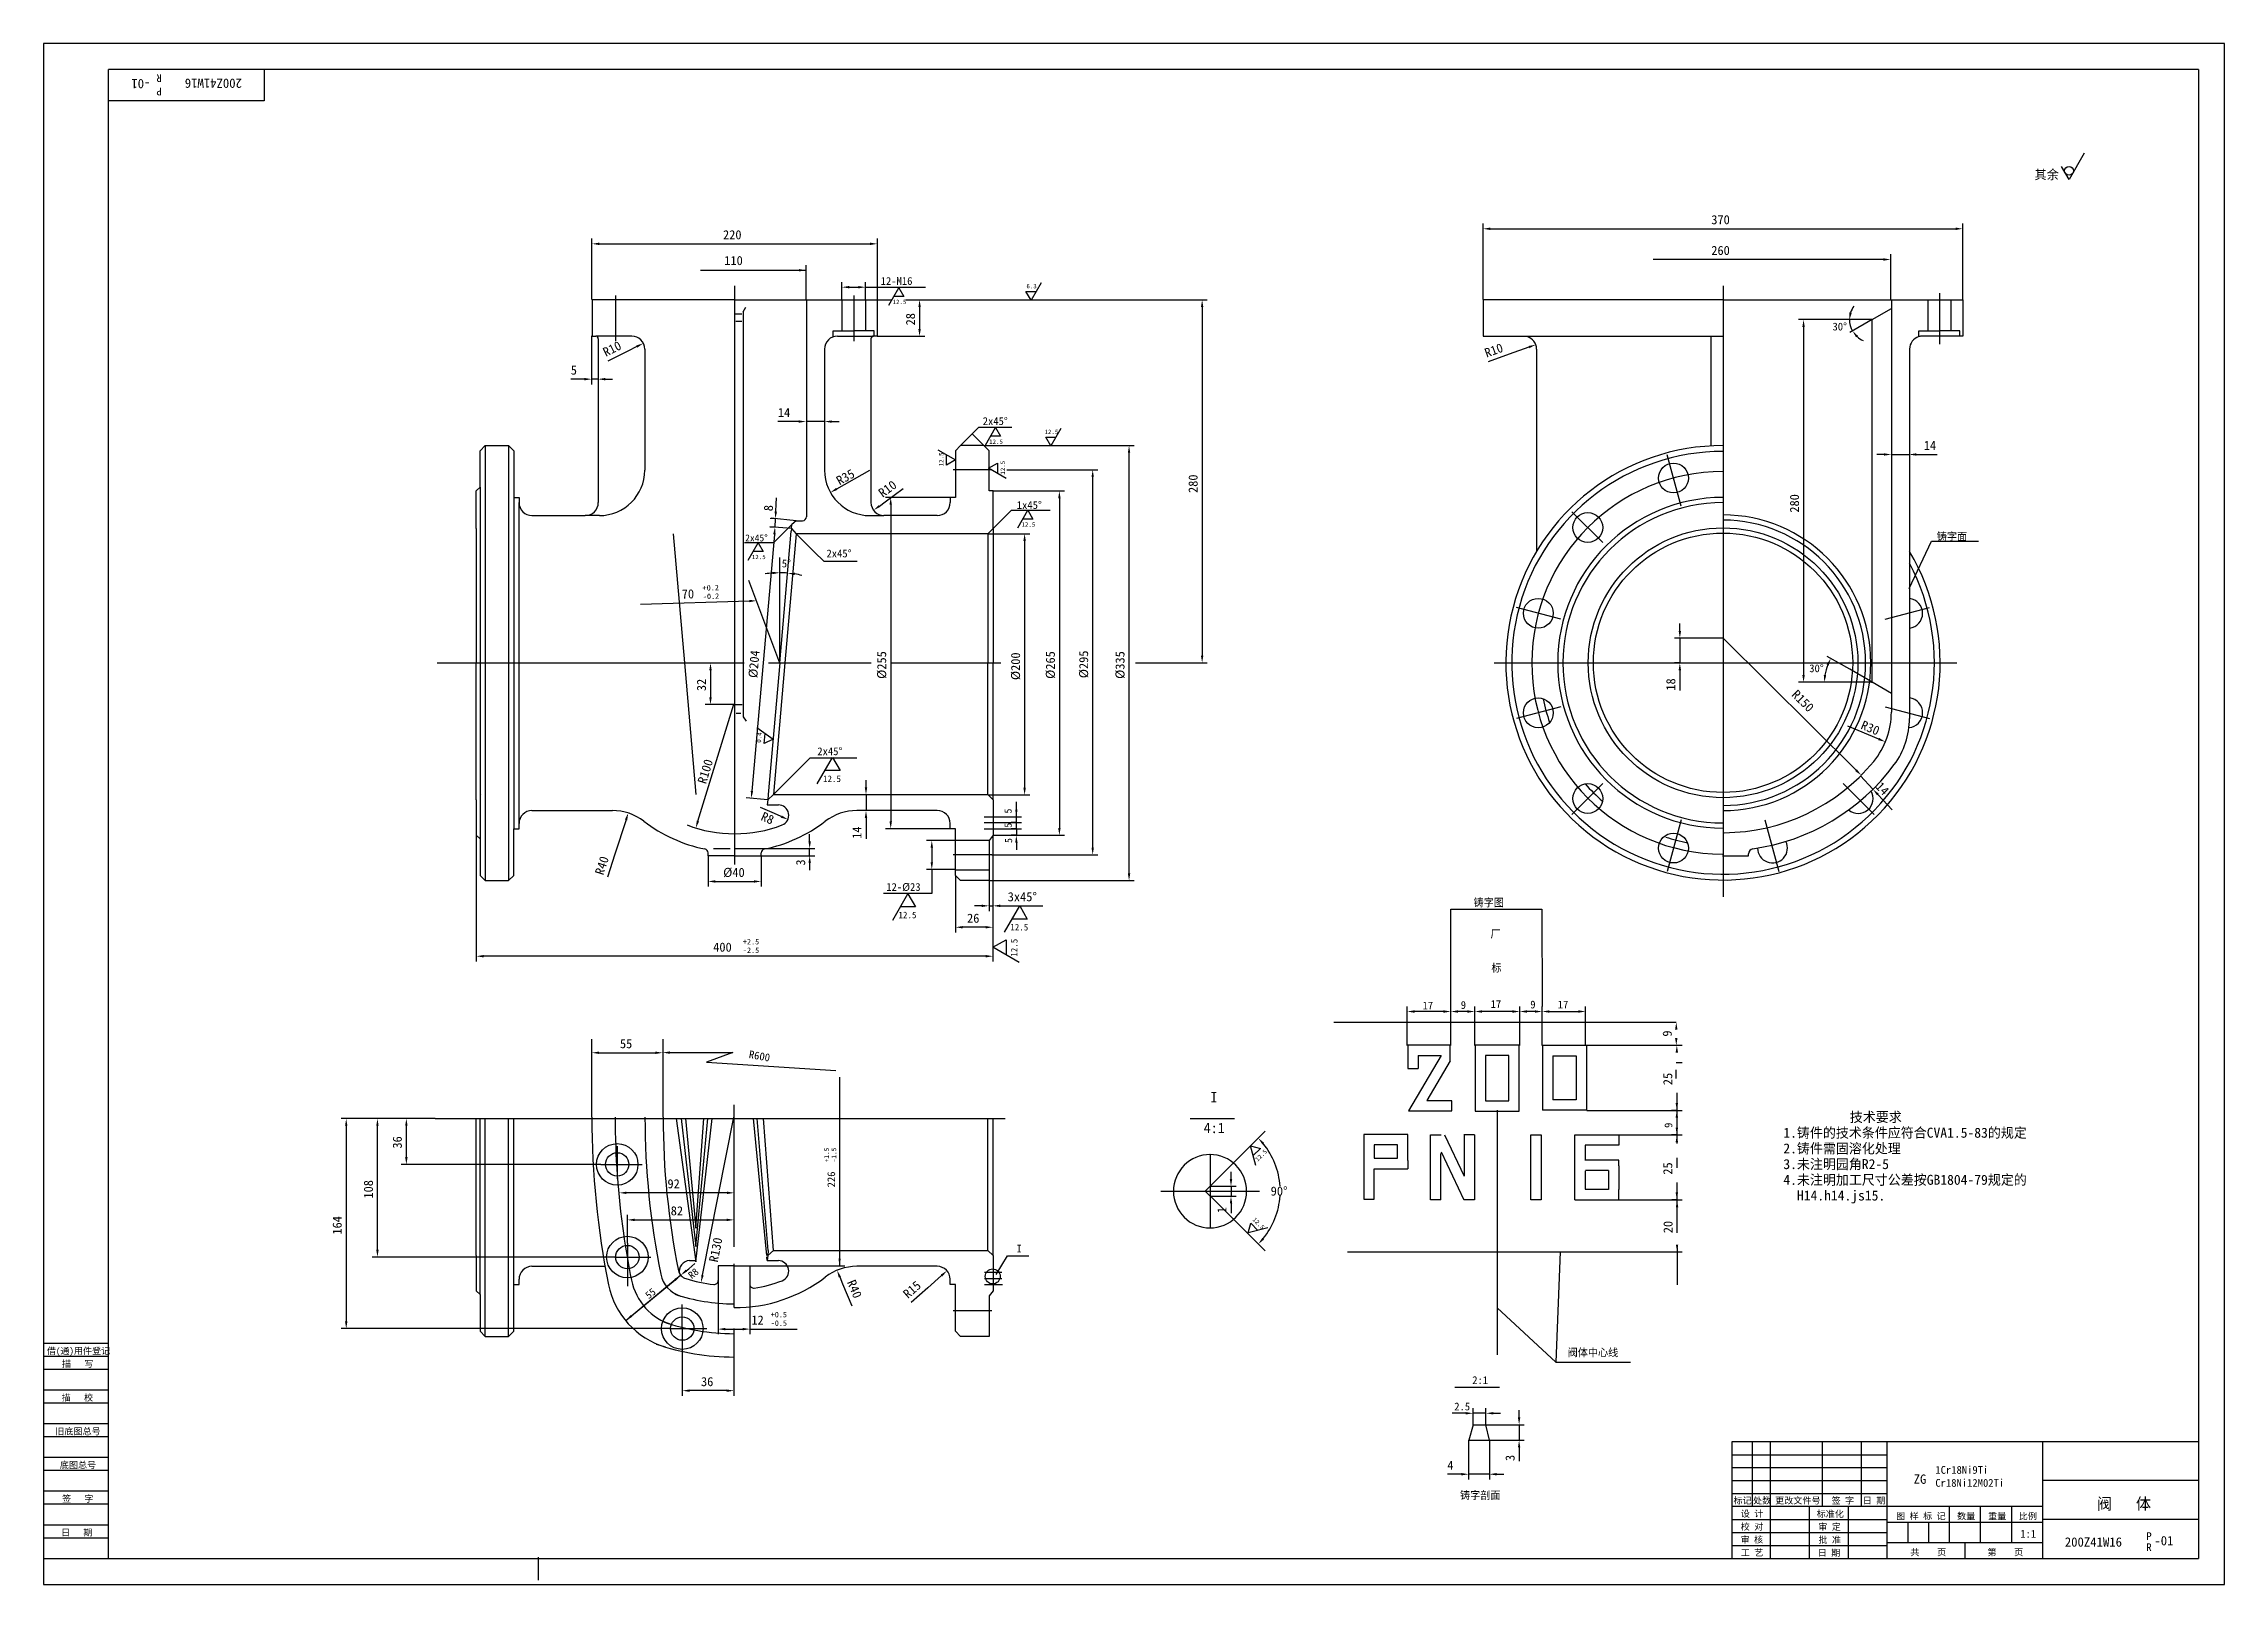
# Model space of a CAD drawing. Header units: metres. Extents: x 0 to 841, y 0 to 594.
import ezdxf

# ---------------------------------------------------------------- set-up
doc = ezdxf.new("R2010")
doc.units = ezdxf.units.M
for name, color, linetype in [('B', 3, 'Continuous'), ('C', 6, 'Continuous'), ('D', 1, 'Continuous'), ('FL', 5, 'Continuous'), ('HA', 5, 'Continuous'), ('T', 7, 'Continuous'), ('TL', 4, 'Continuous')]:
    doc.layers.add(name, color=color, linetype=linetype)

# ---------------------------------------------------------------- blocks, each defined once
blk = doc.blocks.new('TUKUN1')
at = {"layer": 'FL'}
for p, q in [((841, 594), (0, 594)), ((0, 594), (0, 0)), ((841, 0), (841, 594)), ((0, 83), (25, 83)), ((0, 75), (25, 75)), ((0, 70), (25, 70)), ((0, 62), (25, 62)), ((0, 57), (25, 57)), ((659, 30), (659, 55)), ((666, 10), (666, 55)), ((686, 30), (686, 55)), ((701, 30), (701, 55)), ((0, 49), (25, 49)), ((0, 44), (25, 44)), ((651, 50), (711, 50)), ((651, 45), (711, 45)), ((0, 36), (25, 36)), ((651, 40), (711, 40)), ((651, 35), (711, 35)), ((0, 31), (25, 31)), ((696, 10), (696, 30)), ((0, 23), (25, 23)), ((0, 18), (25, 18)), ((651, 25), (711, 25)), ((651, 20), (711, 20)), ((651, 15), (711, 15)), ((0, 0), (841, 0))]:
    blk.add_line(p, q, dxfattribs=at)
at = {"layer": 'TL'}
for p, q in [((831, 584), (25, 584)), ((25, 10), (25, 584)), ((85, 584), (85, 572)), ((831, 584), (831, 10)), ((85, 572), (25, 572)), ((0, 93), (25, 93)), ((0, 88), (25, 88)), ((831, 55), (651, 55)), ((651, 55), (651, 10)), ((711, 10), (711, 55)), ((771, 10), (771, 55)), ((831, 40), (771, 40)), ((771, 30), (651, 30)), ((681, 10), (681, 30)), ((735, 16), (735, 30)), ((747, 16), (747, 30)), ((759, 16), (759, 30)), ((711, 24), (771, 24)), ((719, 16), (719, 24)), ((727, 16), (727, 24)), ((831, 25), (771, 25)), ((0, 10), (831, 10)), ((771, 16), (711, 16)), ((741, 10), (741, 16))]:
    blk.add_line(p, q, dxfattribs=at)
at = {"layer": 'T'}
for s, p in [('借(通)用件登记', (1.26, 88.76)), ('描   写', (7.09, 83.76)), ('描   校', (6.98, 70.76)), ('旧底图总号', (4.52, 57.76)), ('底图总号', (6.25, 44.76)), ('签   字', (7.1, 31.76)), ('标记', (651.71, 31.07)), ('处数', (659.22, 31.07)), ('更改文件号', (667.75, 31.07)), ('签 字', (689.53, 31.07)), ('日 期', (701.57, 31.07)), ('设 计', (654.5, 25.99)), ('标准化', (683.77, 25.93)), ('图 样 标 记', (714.4, 25.04)), ('数量', (737.92, 25.04)), ('重量', (749.88, 25.04)), ('比例', (761.7, 25.04)), ('日   期', (6.72, 18.76)), ('校 对', (654.48, 20.99)), ('审 核', (654.41, 15.99)), ('批 准', (684.46, 15.93)), ('审 定', (684.39, 20.93)), ('工 艺', (654.52, 10.99)), ('日 期', (684.18, 10.93)), ('共    页', (719.91, 11.13)), ('第    页', (749.62, 11.13))]:
    blk.add_text(s, height=2.5, dxfattribs=at).set_placement(p)

msp = doc.modelspace()

# ---------------------------------------------------------------- linework, layer by layer
at = {"layer": 'B'}
for centre, radius, start, end in [((538.91, 180.23), 307, 180.02, 191.4), ((248.76, 121.71), 11, 191.4, 253.35), ((266.24, 180.15), 72, 251.56, 270)]:
    msp.add_arc(centre, radius, start, end, dxfattribs=at)
at = {"layer": 'C'}
for p, q in [((220.57, 496.89), (220.57, 479.26)), ((266.49, 500.68), (266.49, 289.27)), ((312.4, 496.89), (312.4, 479.26)), ((647.65, 500.59), (647.65, 289.67)), ((731.09, 497.82), (731.09, 478.17)), ((365.65, 429.66), (350.75, 429.66)), ((631.46, 415.71), (626.15, 435.53)), ((601.32, 401.63), (589.4, 413.55)), ((585.1, 372.05), (567.97, 376.64)), ((710.21, 372.05), (727.34, 376.64)), ((151.82, 355.29), (270.19, 355.29)), ((279.52, 355.29), (319.19, 355.29)), ((327.15, 355.29), (369.16, 355.29)), ((559.44, 355.29), (737.8, 355.29)), ((585.1, 338.35), (567.97, 333.76)), ((710.21, 338.35), (727.34, 333.76)), ((601.32, 308.78), (589.4, 296.86)), ((693.99, 308.78), (705.91, 296.86)), ((362.74, 295.9), (370, 295.9)), ((631.46, 294.69), (626.15, 274.87)), ((663.84, 294.69), (669.15, 274.87)), ((266.49, 289.27), (266.49, 280.84)), ((362.74, 293.66), (370, 293.66)), ((362.74, 291.23), (370, 291.23)), ((647.65, 289.67), (647.65, 280.84)), ((266.49, 280.84), (266.49, 277.54)), ((365.65, 281.22), (350.75, 281.22)), ((647.65, 280.84), (647.65, 265.1)), ((629.62, 216.68), (497.56, 216.68)), ((629.62, 216.68), (627.62, 216.68)), ((151.02, 179.59), (370.88, 179.59)), ((266.24, 184.89), (266.24, 130.12)), ((560.57, 182.82), (560.57, 115.81)), ((221.21, 169), (221.21, 156.31)), ((214.9, 161.92), (212.21, 161.92)), ((214.9, 161.92), (228.12, 161.92)), ((228.12, 161.92), (230.82, 161.92)), ((430.83, 151.56), (468.96, 151.56)), ((225.12, 131.52), (225.12, 137.71)), ((217.01, 126.2), (215.81, 126.2)), ((220.31, 126.2), (217.01, 126.2)), ((220.31, 126.2), (230.52, 126.2)), ((225.12, 131.52), (225.12, 120.59)), ((230.52, 126.2), (234.12, 126.2)), ((502.78, 128.23), (615.49, 128.23)), ((225.12, 120.59), (225.12, 114.99)), ((266.24, 123.59), (266.24, 122.78)), ((266.24, 122.78), (266.24, 106.71)), ((362.82, 120.31), (369.53, 120.31)), ((362.82, 117.94), (369.53, 117.94)), ((362.82, 115.56), (369.78, 115.56)), ((560.57, 115.81), (560.57, 88.46)), ((246.29, 98.6), (246.29, 107.91)), ((365.65, 105.52), (350.75, 105.52)), ((241.55, 98.6), (236.52, 98.6)), ((241.55, 98.6), (255.74, 98.6)), ((246.29, 98.6), (246.29, 89.02)), ((266.24, 98.65), (266.24, 82.3)), ((190.67, 10.43), (190.67, 1.66))]:
    msp.add_line(p, q, dxfattribs=at)
for centre, radius, start, end in [((647.65, 355.29), 73.75, 90, 269.83), ((538.91, 180.23), 318.5, 180.02, 188.1), ((538.91, 180.23), 318.5, 188.1, 191.4), ((248.76, 121.71), 22.5, 191.4, 253.35), ((266.24, 180.15), 83.5, 250.79, 270)]:
    msp.add_arc(centre, radius, start, end, dxfattribs=at)
at = {"layer": 'D'}
for p, q in [((786.94, 551.71), (781.09, 541.57)), ((781.09, 541.57), (778.16, 546.64)), ((555.13, 495.3), (555.13, 524.62)), ((557.93, 522.62), (737.32, 522.62)), ((740.12, 495.3), (740.12, 524.62)), ((211.48, 495.34), (211.48, 518.82)), ((214.28, 516.82), (318.74, 516.82)), ((321.54, 495.34), (321.54, 518.82)), ((253.37, 506.63), (294.12, 506.63)), ((294.12, 495.34), (294.12, 508.63)), ((633.83, 510.78), (620.65, 510.78)), ((709.52, 510.78), (633.83, 510.78)), ((712.32, 495.3), (712.32, 512.78)), ((307.87, 495.26), (307.87, 502.1)), ((310.67, 500.1), (314.19, 500.1)), ((316.99, 495.26), (316.99, 502.1)), ((316.99, 500.1), (340.12, 500.1)), ((325.92, 493.14), (329.82, 499.9)), ((331.78, 496.52), (327.87, 496.52)), ((329.82, 499.9), (331.78, 496.52)), ((380.79, 495.06), (378.84, 498.44)), ((378.84, 498.44), (382.75, 498.44)), ((384.7, 501.82), (380.79, 495.06)), ((321.49, 495.24), (326.79, 495.24)), ((332.57, 495.24), (339.8, 495.24)), ((337.8, 492.44), (337.8, 483.96)), ((339.8, 495.24), (448.78, 495.24)), ((446.78, 492.44), (446.78, 358.09)), ((211.32, 481.3), (211.32, 462.64)), ((321.43, 481.16), (339.8, 481.16)), ((705.19, 487.59), (676.71, 487.59)), ((678.71, 484.79), (678.71, 350.58)), ((705.19, 487.59), (696.53, 482.59)), ((225.27, 475.47), (217.58, 471.64)), ((228.78, 477.22), (225.27, 475.47)), ((565.16, 474.22), (557.09, 471.3)), ((572.81, 476.99), (565.16, 474.22)), ((205.72, 464.64), (203.3, 464.64)), ((208.52, 464.64), (205.72, 464.64)), ((213.78, 464.64), (211.32, 464.64)), ((216.58, 464.64), (219.38, 464.64)), ((288.44, 448.29), (283.18, 448.29)), ((291.24, 448.29), (288.44, 448.29)), ((301.16, 448.29), (294.04, 448.29)), ((303.96, 448.29), (306.76, 448.29)), ((353.63, 439.04), (360.7, 446.11)), ((360.7, 446.11), (373.34, 446.11)), ((363.17, 439.25), (367.07, 446.01)), ((367.07, 446.01), (369.02, 442.63)), ((344.85, 437.38), (351.61, 433.48)), ((362.63, 439.04), (358.13, 443.54)), ((362.63, 439.04), (420.59, 439.04)), ((369.02, 442.63), (365.12, 442.63)), ((388.41, 438.88), (386.46, 442.26)), ((386.46, 442.26), (390.37, 442.26)), ((392.32, 445.64), (388.41, 438.88)), ((305.86, 422.33), (318.62, 429.52)), ((348.23, 431.53), (348.23, 435.43)), ((351.61, 433.48), (348.23, 431.53)), ((364.42, 430.27), (367.8, 432.22)), ((371.18, 426.37), (364.42, 430.27)), ((367.8, 432.22), (367.8, 428.32)), ((371.52, 429.66), (406.57, 429.66)), ((418.59, 274.12), (418.59, 436.24)), ((709.74, 435.6), (706.94, 435.6)), ((712.54, 435.6), (719.39, 435.6)), ((722.19, 435.6), (724.99, 435.6)), ((724.99, 435.6), (730.24, 435.6)), ((324.55, 417.4), (331.46, 422.51)), ((366.13, 421.54), (393.73, 421.54)), ((404.57, 284.02), (404.57, 426.86)), ((282.36, 413.63), (282.5, 416.43)), ((282.5, 416.43), (282.63, 418.85)), ((322.3, 415.74), (324.55, 417.4)), ((349.63, 419.04), (324.68, 419.04)), ((326.68, 416.24), (326.68, 294.12)), ((366.13, 407.05), (373.2, 414.12)), ((373.2, 414.12), (388.14, 414.12)), ((375.65, 407.32), (379.55, 414.08)), ((379.55, 414.08), (381.5, 410.7)), ((391.73, 418.74), (391.73, 291.62)), ((281.82, 404.8), (273.16, 305.84)), ((282.06, 407.54), (280.06, 407.64)), ((288.41, 407.04), (280.07, 407.77)), ((282.22, 410.84), (280.23, 410.94)), ((290.17, 410.08), (280.57, 411)), ((288.54, 408.59), (281.47, 401.52)), ((282.06, 407.54), (282.22, 410.84)), ((290.23, 405.05), (297.3, 397.98)), ((364.13, 405.05), (380.31, 405.05)), ((381.5, 410.7), (377.6, 410.7)), ((270.77, 401.52), (270.24, 401.52)), ((281.47, 401.52), (270.77, 401.52)), ((271.67, 394.81), (275.57, 401.57)), ((277.52, 398.19), (273.62, 398.19)), ((275.57, 401.57), (277.52, 398.19)), ((283.88, 355.29), (283.88, 395.94)), ((297.3, 397.98), (300.84, 394.44)), ((378.31, 402.25), (378.31, 307.15)), ((719.47, 383.94), (728.03, 402.14)), ((728.03, 402.14), (746.22, 402.14)), ((283.94, 355.2), (271.95, 387.07)), ((300.84, 394.44), (313.7, 394.44)), ((272.17, 379.11), (230.24, 377.75)), ((631, 367.59), (631, 370.39)), ((647.54, 364.79), (629, 364.79)), ((631, 364.79), (631, 355.24)), ((698.96, 313.9), (647.75, 364.8)), ((421.11, 355.29), (448.78, 355.29)), ((631, 355.24), (629, 355.24)), ((696.53, 352.78), (687.87, 357.78)), ((257.18, 352.4), (257.18, 342.01)), ((631, 352.44), (631, 349.64)), ((631, 349.64), (631, 344.55)), ((705.19, 347.78), (676.71, 347.78)), ((705.19, 347.78), (696.53, 352.78)), ((252.34, 294.29), (266.22, 339.4)), ((266.54, 339.21), (255.18, 339.21)), ((275, 330.29), (281.4, 325.82)), ((277.86, 324.17), (278.2, 328.05)), ((707.7, 325.89), (695.8, 330.81)), ((281.4, 325.82), (277.86, 324.17)), ((281.44, 304.49), (288.51, 311.56)), ((288.51, 311.56), (295.58, 318.63)), ((295.58, 318.63), (313.59, 318.63)), ((298.35, 308.64), (304.2, 318.78)), ((307.13, 313.71), (301.27, 313.71)), ((304.2, 318.78), (307.13, 313.71)), ((700.61, 311.69), (705.44, 306.56)), ((279.26, 302.49), (270.93, 303.22)), ((317.15, 307.3), (317.15, 310.1)), ((317.15, 304.5), (317.15, 298.3)), ((364.28, 304.35), (380.31, 304.35)), ((707.36, 304.52), (709.28, 302.49)), ((224.6, 294.7), (220.35, 281.47)), ((281.88, 297.14), (276.45, 299.51)), ((284.45, 296.02), (281.88, 297.14)), ((317.15, 295.5), (317.15, 292.7)), ((370, 295.9), (377.13, 295.9)), ((375.13, 299.26), (375.13, 301.68)), ((375.13, 298.7), (375.13, 301.5)), ((375.13, 296.46), (375.13, 299.26)), ((375.13, 294.03), (375.13, 296.83)), ((709.28, 302.49), (712.89, 298.66)), ((166.84, 288.82), (166.84, 240.17)), ((295.42, 286.45), (295.42, 289.25)), ((317.15, 292.7), (317.15, 287.44)), ((349.63, 291.32), (324.68, 291.32)), ((351.53, 286.8), (340.53, 286.8)), ((366.11, 288.71), (366.11, 259.6)), ((366.13, 288.82), (393.73, 288.82)), ((370, 293.66), (377.13, 293.66)), ((370, 291.23), (377.13, 291.23)), ((375.13, 293.66), (373.13, 293.66)), ((375.13, 291.23), (373.13, 291.23)), ((375.13, 288.78), (373.13, 288.78)), ((375.13, 291.23), (375.13, 293.66)), ((375.13, 291.23), (375.13, 288.78)), ((375.13, 285.98), (375.13, 283.18)), ((220.35, 281.47), (217.52, 272.66)), ((256.22, 280.89), (256.22, 268.99)), ((266.38, 283.65), (297.42, 283.65)), ((276.75, 280.89), (297.42, 280.89)), ((276.75, 280.89), (276.75, 268.99)), ((295.42, 280.89), (295.42, 283.65)), ((295.42, 278.09), (295.42, 275.29)), ((342.53, 284), (342.53, 278.38)), ((365.65, 281.22), (406.57, 281.22)), ((259.02, 270.99), (273.95, 270.99)), ((351.53, 275.58), (340.53, 275.58)), ((342.53, 275.58), (342.53, 266.3)), ((351.63, 273.32), (351.63, 251.34)), ((364.59, 271.34), (364.59, 259.6)), ((364.63, 271.32), (420.59, 271.32)), ((342.53, 266.3), (323.86, 266.3)), ((327.45, 256.12), (333.3, 266.26)), ((336.23, 261.19), (330.38, 261.19)), ((333.3, 266.26), (336.23, 261.19)), ((361.79, 261.6), (358.99, 261.6)), ((364.59, 261.6), (366.11, 261.6)), ((368.91, 261.6), (371.71, 261.6)), ((370.58, 251.43), (376.43, 261.57)), ((371.71, 261.6), (385.3, 261.6)), ((376.43, 261.57), (379.36, 256.5)), ((363.31, 253.34), (354.43, 253.34)), ((366.11, 259.6), (366.11, 251.34)), ((379.36, 256.5), (373.5, 256.5)), ((542.65, 222.85), (542.65, 260.28)), ((542.65, 260.28), (577.77, 260.28)), ((577.77, 260.28), (577.91, 222.85)), ((366.11, 251.34), (366.11, 240.17)), ((366.11, 245.61), (371.18, 248.54)), ((376.25, 239.76), (366.11, 245.61)), ((371.18, 248.54), (371.18, 242.69)), ((363.31, 242.17), (169.64, 242.17)), ((525.89, 207.78), (525.89, 222.85)), ((539.85, 220.85), (528.69, 220.85)), ((542.65, 207.78), (542.65, 222.85)), ((542.65, 220.85), (542.65, 222.85)), ((549.1, 220.85), (545.45, 220.85)), ((551.9, 207.78), (551.9, 222.85)), ((551.9, 220.85), (551.9, 222.85)), ((566.44, 220.85), (554.7, 220.85)), ((569.24, 207.78), (569.24, 222.85)), ((569.24, 220.85), (569.24, 222.85)), ((575.11, 220.85), (572.04, 220.85)), ((577.91, 207.78), (577.91, 222.85)), ((577.91, 220.85), (577.91, 222.85)), ((580.71, 220.85), (591.87, 220.85)), ((594.67, 207.78), (594.67, 222.85)), ((211.41, 180.14), (211.41, 210.19)), ((211.43, 201.02), (211.43, 206.95)), ((214.23, 204.95), (235.94, 204.95)), ((238.74, 204.95), (238.74, 200.32)), ((238.91, 180.15), (238.91, 210.19)), ((241.54, 205.01), (265.8, 205.01)), ((265.8, 205.01), (255.66, 201.33)), ((595.03, 207.82), (631.84, 207.82)), ((255.66, 201.33), (305.53, 198.1)), ((306.96, 195.6), (306.96, 122.78)), ((629.62, 201.15), (631.86, 201.15)), ((629.62, 195.08), (629.62, 198.35)), ((629.84, 189.48), (629.84, 170.01)), ((126.74, 179.59), (114.7, 179.59)), ((116.7, 176.79), (116.7, 101.4)), ((137.89, 179.59), (126.74, 179.59)), ((128.74, 129), (128.74, 176.79)), ((151.02, 179.59), (137.89, 179.59)), ((139.89, 164.72), (139.89, 176.79)), ((243.93, 179.63), (251.47, 124.39)), ((245.81, 179.63), (251.47, 130.32)), ((247.52, 179.63), (251.47, 137.35)), ((251.47, 124.39), (257.87, 179.63)), ((251.47, 130.32), (256.19, 179.63)), ((251.47, 137.35), (254.67, 179.63)), ((254.08, 119.15), (266.24, 180.15)), ((278.9, 126.76), (273.8, 179.64)), ((279.44, 128.78), (275.16, 179.64)), ((281.44, 128.78), (277.64, 179.64)), ((442.12, 179.59), (459.24, 179.59)), ((595.11, 182.74), (631.84, 182.74)), ((629.84, 182.74), (627.84, 182.74)), ((464.02, 167.63), (471.09, 174.7)), ((467.5, 161.54), (465.48, 169.08)), ((465.48, 169.08), (469.25, 168.07)), ((607.51, 173.28), (631.84, 173.28)), ((629.84, 173.28), (627.84, 173.28)), ((212.21, 161.92), (137.89, 161.92)), ((449.88, 153.49), (456.95, 160.56)), ((456.95, 160.56), (464.02, 167.63)), ((469.25, 168.07), (466.49, 165.31)), ((629.84, 164.41), (629.84, 160.55)), ((449.88, 153.49), (459.91, 153.49)), ((457.91, 156.29), (457.91, 159.09)), ((457.91, 153.49), (457.91, 149.64)), ((629.84, 154.95), (629.84, 135.55)), ((263.6, 150.95), (224.78, 150.95)), ((449.88, 149.75), (456.95, 142.68)), ((449.88, 149.64), (459.91, 149.64)), ((457.91, 146.84), (457.91, 144.04)), ((457.91, 144.04), (457.91, 143.12)), ((607.51, 148.28), (631.84, 148.28)), ((629.93, 148.19), (627.93, 148.19)), ((225.12, 137.71), (225.12, 142.52)), ((227.92, 140.52), (263.46, 140.52)), ((456.95, 142.68), (464.02, 135.61)), ((464.02, 135.61), (471.09, 128.54)), ((464.54, 135.48), (465.55, 139.25)), ((472.08, 137.5), (464.54, 135.48)), ((465.55, 139.25), (468.31, 136.49)), ((217.01, 126.2), (126.74, 126.2)), ((279.09, 124.8), (278.94, 126.33)), ((279.44, 128.78), (279.26, 126.79)), ((279.26, 126.79), (281.44, 128.78)), ((367.38, 119.51), (371.66, 126.64)), ((371.66, 126.64), (379.99, 126.64)), ((584.84, 128.23), (583.13, 85.61)), ((615.49, 128.23), (631.93, 128.23)), ((629.93, 129.86), (629.93, 115.5)), ((245.68, 119.16), (241.37, 115.59)), ((247.83, 120.94), (248.76, 121.71)), ((248.76, 121.71), (251.16, 123.66)), ((272.45, 122.78), (308.96, 122.78)), ((307.04, 118.51), (308.11, 115.92)), ((346.28, 119.07), (340.95, 114.37)), ((241.37, 115.59), (224.5, 101.61)), ((226.7, 103.49), (243.51, 117.37)), ((260.13, 117.11), (260.13, 96.41)), ((272.35, 115.72), (272.35, 96.41)), ((308.11, 115.92), (311.66, 107.37)), ((340.95, 114.37), (334.51, 108.69)), ((560.57, 106.64), (583.13, 85.61)), ((236.52, 98.6), (114.7, 98.6)), ((262.93, 98.41), (269.55, 98.41)), ((272.35, 98.41), (290.59, 98.41)), ((246.29, 89.02), (246.29, 72.68)), ((583.13, 85.61), (612.01, 85.61)), ((266.24, 82.3), (266.24, 72.68)), ((544.2, 76), (561.42, 76)), ((263.44, 74.68), (249.09, 74.68)), ((551.24, 61.57), (551.24, 67.96)), ((556.24, 61.57), (556.24, 67.96)), ((545.64, 65.96), (543.21, 65.96)), ((548.44, 65.96), (545.64, 65.96)), ((556.24, 65.96), (551.24, 65.96)), ((556.24, 61.57), (571.02, 61.57)), ((559.04, 65.96), (561.84, 65.96)), ((569.02, 64.37), (569.02, 67.17)), ((569.02, 61.57), (569.02, 55.58)), ((549.55, 55.55), (549.55, 40.47)), ((557.56, 55.55), (557.56, 40.47)), ((557.63, 55.58), (571.02, 55.58)), ((569.02, 52.78), (569.02, 49.98)), ((543.95, 42.47), (541.36, 42.47)), ((546.75, 42.47), (543.95, 42.47)), ((557.56, 42.47), (549.55, 42.47)), ((560.36, 42.47), (563.16, 42.47)), ((569.02, 49.98), (569.02, 47.56))]:
    msp.add_line(p, q, dxfattribs=at)
msp.add_circle((781.09, 544.95), 1.69, dxfattribs=at)
for centre, radius, start, end in [((705.19, 487.59), 8.78, 143.31, 161.65), ((705.19, 487.59), 8.78, 180, 210), ((705.19, 487.59), 8.78, 228.35, 246.69), ((283.88, 355.29), 34.73, 94.62, 99.24), ((283.88, 355.29), 34.73, 85, 90), ((283.88, 355.29), 34.73, 75.76, 80.38), ((705.19, 347.78), 18.44, 158.71, 171.29), ((266.22, 339.4), 50, 248.85, 270.3), ((448.01, 151.62), 28.87, 3.65, 39.44), ((448.01, 151.62), 28.87, 320.56, 356.35)]:
    msp.add_arc(centre, radius, start, end, dxfattribs=at)
for points in [[(557.93, 523.09), (557.93, 522.15), (555.13, 522.62)], [(737.32, 523.09), (737.32, 522.15), (740.12, 522.62)], [(214.28, 517.28), (214.28, 516.35), (211.48, 516.82)], [(318.74, 517.28), (318.74, 516.35), (321.54, 516.82)], [(291.32, 507.08), (294.12, 506.63), (291.32, 506.18)], [(709.52, 511.25), (709.52, 510.31), (712.32, 510.78)], [(310.67, 500.57), (310.67, 499.64), (307.87, 500.1)], [(314.19, 500.57), (314.19, 499.64), (316.99, 500.1)], [(337.34, 492.44), (338.27, 492.44), (337.8, 495.24)], [(446.32, 492.44), (447.25, 492.44), (446.78, 495.24)], [(697.32, 490.28), (696.4, 490.43), (696.41, 487.59)], [(337.34, 483.96), (338.27, 483.96), (337.8, 481.16)], [(678.25, 484.79), (679.18, 484.79), (678.71, 487.59)], [(699, 480.73), (699.72, 481.32), (697.59, 483.2)], [(228.98, 476.8), (228.57, 477.63), (231.28, 478.46)], [(572.97, 476.56), (572.65, 477.43), (575.44, 477.95)], [(208.52, 465.11), (208.52, 464.18), (211.32, 464.64)], [(216.58, 465.11), (216.58, 464.18), (213.78, 464.64)], [(291.24, 448.76), (291.24, 447.83), (294.04, 448.29)], [(303.96, 448.76), (303.96, 447.83), (301.16, 448.29)], [(418.13, 436.24), (419.06, 436.24), (418.59, 439.04)], [(404.1, 426.86), (405.03, 426.86), (404.57, 429.66)], [(709.74, 436.07), (709.74, 435.14), (712.54, 435.6)], [(722.19, 436.07), (722.19, 435.14), (719.39, 435.6)], [(306.09, 421.92), (305.63, 422.73), (303.42, 420.95)], [(391.26, 418.74), (392.19, 418.74), (391.73, 421.54)], [(281.9, 413.66), (282.83, 413.61), (282.22, 410.84)], [(322.58, 415.36), (322.02, 416.11), (320.05, 414.08)], [(326.21, 416.24), (327.14, 416.24), (326.68, 419.04)], [(281.35, 404.84), (282.28, 404.76), (282.06, 407.59)], [(377.84, 402.25), (378.78, 402.25), (378.31, 405.05)], [(281.06, 390.37), (281.1, 389.44), (283.88, 390.02)], [(289.62, 389.07), (289.74, 389.99), (286.91, 389.89)], [(272.15, 379.57), (272.18, 378.64), (274.96, 379.2)], [(630.54, 367.59), (631.47, 367.59), (631, 364.79)], [(256.71, 352.4), (257.65, 352.4), (257.18, 355.2)], [(446.32, 358.09), (447.25, 358.09), (446.78, 355.29)], [(630.54, 352.44), (631.47, 352.44), (631, 355.24)], [(687.59, 354.68), (688.43, 354.27), (689.22, 357)], [(678.25, 350.58), (679.18, 350.58), (678.71, 347.78)], [(687.43, 350.53), (686.5, 350.61), (686.75, 347.78)], [(256.71, 342.01), (257.65, 342.01), (257.18, 339.21)], [(707.52, 325.46), (707.88, 326.32), (710.29, 324.82)], [(698.63, 313.57), (699.29, 314.23), (700.95, 311.93)], [(272.7, 305.88), (273.63, 305.8), (272.92, 303.05)], [(316.68, 307.3), (317.62, 307.3), (317.15, 304.5)], [(377.84, 307.15), (378.78, 307.15), (378.31, 304.35)], [(707.7, 304.84), (707.02, 304.2), (705.44, 306.56)], [(225.05, 294.55), (224.16, 294.84), (225.46, 297.36)], [(252.78, 294.15), (251.89, 294.43), (251.51, 291.62)], [(284.26, 295.59), (284.63, 296.45), (287.01, 294.9)], [(316.68, 295.5), (317.62, 295.5), (317.15, 298.3)], [(374.67, 298.7), (375.6, 298.7), (375.13, 295.9)], [(294.96, 286.45), (295.89, 286.45), (295.42, 283.65)], [(326.21, 294.12), (327.14, 294.12), (326.68, 291.32)], [(342.06, 284), (342.99, 284), (342.53, 286.8)], [(374.67, 285.98), (375.6, 285.98), (375.13, 288.78)], [(391.26, 291.62), (392.19, 291.62), (391.73, 288.82)], [(294.96, 278.09), (295.89, 278.09), (295.42, 280.89)], [(342.06, 278.38), (342.99, 278.38), (342.53, 275.58)], [(404.1, 284.02), (405.03, 284.02), (404.57, 281.22)], [(259.02, 271.46), (259.02, 270.53), (256.22, 270.99)], [(273.95, 271.46), (273.95, 270.53), (276.75, 270.99)], [(418.13, 274.12), (419.06, 274.12), (418.59, 271.32)], [(361.79, 262.07), (361.79, 261.14), (364.59, 261.6)], [(368.91, 262.07), (368.91, 261.14), (366.11, 261.6)], [(354.43, 253.8), (354.43, 252.87), (351.63, 253.34)], [(363.31, 253.8), (363.31, 252.87), (366.11, 253.34)], [(169.64, 242.64), (169.64, 241.7), (166.84, 242.17)], [(363.31, 242.64), (363.31, 241.7), (366.11, 242.17)], [(528.69, 221.32), (528.69, 220.38), (525.89, 220.85)], [(539.85, 221.32), (539.85, 220.38), (542.65, 220.85)], [(545.45, 221.32), (545.45, 220.38), (542.65, 220.85)], [(549.1, 221.32), (549.1, 220.38), (551.9, 220.85)], [(554.7, 221.32), (554.7, 220.38), (551.9, 220.85)], [(566.44, 221.32), (566.44, 220.38), (569.24, 220.85)], [(572.04, 221.32), (572.04, 220.38), (569.24, 220.85)], [(575.11, 221.32), (575.11, 220.38), (577.91, 220.85)], [(580.71, 221.32), (580.71, 220.38), (577.91, 220.85)], [(591.87, 221.32), (591.87, 220.38), (594.67, 220.85)], [(629.16, 213.88), (630.09, 213.88), (629.62, 216.68)], [(629.16, 210.62), (630.09, 210.62), (629.62, 207.82)], [(214.23, 205.42), (214.23, 204.49), (211.43, 204.95)], [(235.94, 205.42), (235.94, 204.49), (238.74, 204.95)], [(241.54, 205.47), (241.54, 204.54), (238.74, 205.01)], [(629.38, 205.02), (630.31, 205.02), (629.84, 207.82)], [(629.38, 185.54), (630.31, 185.54), (629.84, 182.74)], [(116.23, 176.79), (117.16, 176.79), (116.7, 179.59)], [(128.27, 176.79), (129.2, 176.79), (128.74, 179.59)], [(139.42, 176.79), (140.36, 176.79), (139.89, 179.59)], [(629.38, 179.94), (630.31, 179.94), (629.84, 182.74)], [(469.96, 169.65), (470.65, 170.27), (468.42, 172.03)], [(629.38, 176.08), (630.31, 176.08), (629.84, 173.28)], [(629.38, 170.48), (630.31, 170.48), (629.84, 173.28)], [(139.42, 164.72), (140.36, 164.72), (139.89, 161.92)], [(224.78, 151.41), (224.78, 150.48), (221.98, 150.95)], [(263.6, 151.41), (263.6, 150.48), (266.4, 150.95)], [(457.44, 156.29), (458.38, 156.29), (457.91, 153.49)], [(457.44, 146.84), (458.38, 146.84), (457.91, 149.64)], [(629.38, 151.08), (630.31, 151.08), (629.84, 148.28)], [(629.46, 145.39), (630.39, 145.39), (629.93, 148.19)], [(227.92, 140.99), (227.92, 140.06), (225.12, 140.52)], [(263.46, 140.99), (263.46, 140.06), (266.26, 140.52)], [(128.27, 129), (129.2, 129), (128.74, 126.2)], [(470.65, 132.96), (469.96, 133.59), (468.42, 131.2)], [(629.46, 131.03), (630.39, 131.03), (629.93, 128.23)], [(243.21, 117.73), (243.81, 117.01), (245.67, 119.15)], [(248.13, 120.59), (247.54, 121.3), (245.68, 119.16)], [(254.54, 119.06), (253.63, 119.24), (253.54, 116.41)], [(306.61, 118.33), (307.47, 118.68), (305.97, 121.09)], [(307.41, 125.58), (306.96, 122.78), (306.51, 125.58)], [(346.59, 118.72), (345.97, 119.42), (348.38, 120.93)], [(116.23, 101.4), (117.16, 101.4), (116.7, 98.6)], [(226.41, 103.85), (227, 103.13), (224.54, 101.71)], [(262.93, 98.88), (262.93, 97.94), (260.13, 98.41)], [(269.55, 98.88), (269.55, 97.94), (272.35, 98.41)], [(249.09, 75.15), (249.09, 74.21), (246.29, 74.68)], [(263.44, 75.15), (263.44, 74.21), (266.24, 74.68)], [(548.44, 66.43), (548.44, 65.49), (551.24, 65.96)], [(559.04, 66.43), (559.04, 65.49), (556.24, 65.96)], [(568.55, 64.37), (569.48, 64.37), (569.02, 61.57)], [(568.55, 52.78), (569.48, 52.78), (569.02, 55.58)], [(546.75, 42.93), (546.75, 42), (549.55, 42.47)], [(560.36, 42.93), (560.36, 42), (557.56, 42.47)]]:
    msp.add_solid(points, dxfattribs=at)
at = {"layer": 'HA'}
msp.add_circle((366.02, 118.73), 2.9, dxfattribs=at)
at = {"layer": 'TL'}
for p, q in [((216.05, 495.24), (211.49, 495.24)), ((211.49, 495.24), (211.49, 481.24)), ((225.08, 495.24), (216.05, 495.24)), ((238.78, 495.24), (225.08, 495.24)), ((266.49, 495.24), (238.78, 495.24)), ((266.49, 495.24), (294.19, 495.24)), ((266.68, 489.79), (269.3, 489.79)), ((269.75, 490.64), (270.86, 492.41)), ((269.75, 490.64), (269.75, 342.74)), ((294.17, 495.24), (294.17, 411.58)), ((294.19, 495.24), (307.89, 495.24)), ((307.89, 495.27), (307.89, 483.29)), ((307.89, 495.24), (316.92, 495.24)), ((316.92, 495.27), (316.92, 483.29)), ((316.92, 495.24), (321.49, 495.24)), ((321.49, 495.24), (321.49, 481.24)), ((555.15, 495.24), (555.15, 481.24)), ((647.65, 495.24), (555.15, 495.24)), ((647.65, 495.24), (712.59, 495.24)), ((705.19, 487.59), (712.57, 491.84)), ((712.57, 495.1), (712.57, 421.57)), ((712.59, 495.24), (726.7, 495.24)), ((726.67, 495.3), (726.67, 483.23)), ((726.7, 495.24), (735.51, 495.24)), ((735.51, 495.3), (735.51, 483.23)), ((735.51, 495.24), (740.15, 495.24)), ((740.15, 495.24), (740.15, 481.24)), ((211.49, 481.24), (212.9, 481.24)), ((226.81, 481.24), (212.9, 481.24)), ((213.9, 480.24), (213.9, 417.05)), ((266.93, 486.94), (269.3, 486.94)), ((304.46, 483.28), (307.93, 483.28)), ((304.46, 481.28), (304.46, 483.28)), ((306.17, 481.24), (320.07, 481.24)), ((307.93, 483.28), (312.4, 483.28)), ((316.93, 483.28), (312.4, 483.28)), ((320.34, 483.28), (316.93, 483.28)), ((319.07, 480.24), (319.07, 417.05)), ((321.49, 481.24), (320.07, 481.24)), ((320.34, 481.28), (320.34, 483.28)), ((555.15, 481.24), (623.94, 481.24)), ((623.94, 481.24), (647.43, 481.24)), ((642.9, 481.25), (642.9, 438.91)), ((705.19, 347.59), (705.19, 487.59)), ((723.2, 481.23), (723.2, 483.23)), ((723.2, 483.23), (726.67, 483.23)), ((738.99, 481.24), (724.57, 481.24)), ((726.67, 483.23), (731.09, 483.23)), ((738.99, 483.23), (731.09, 483.23)), ((738.99, 481.23), (738.99, 483.23)), ((740.15, 481.24), (738.99, 481.24)), ((231.81, 476.24), (231.81, 429.55)), ((301.17, 476.24), (301.17, 429.55)), ((575.74, 476.24), (575.74, 421.57)), ((719.57, 476.24), (719.57, 421.57)), ((168.34, 437.04), (170.34, 439.04)), ((170.34, 439.04), (179.34, 439.04)), ((170.34, 439.04), (170.34, 271.32)), ((179.34, 439.04), (181.34, 437.04)), ((179.34, 439.04), (179.34, 271.32)), ((353.63, 439.04), (351.63, 437.04)), ((362.63, 439.04), (353.63, 439.04)), ((364.63, 437.04), (362.63, 439.04)), ((168.34, 423.01), (168.34, 437.04)), ((181.34, 437.04), (181.34, 419.04)), ((351.63, 437.04), (351.63, 419.04)), ((364.63, 421.54), (364.63, 437.04)), ((168.34, 423.01), (166.84, 421.54)), ((166.84, 407.05), (166.84, 421.54)), ((168.34, 423.01), (168.34, 287.4)), ((366.13, 421.54), (364.63, 421.54)), ((366.13, 407.05), (366.13, 421.54)), ((575.74, 421.57), (575.74, 398.22)), ((712.57, 421.57), (712.57, 336.28)), ((719.57, 421.57), (719.57, 333.88)), ((181.34, 419.04), (183.34, 419.04)), ((181.34, 419.04), (181.34, 291.32)), ((183.34, 419.04), (183.34, 417.05)), ((183.34, 293.32), (183.34, 417.05)), ((351.63, 419.04), (349.63, 419.04)), ((349.63, 419.04), (349.63, 417.05)), ((166.84, 407.05), (166.84, 355.31)), ((188.34, 412.05), (208.9, 412.05)), ((214.31, 412.05), (208.9, 412.05)), ((242.74, 405.05), (247.1, 355.24)), ((283.88, 355.29), (288.33, 406.1)), ((290.23, 405.05), (285.88, 355.24)), ((288.41, 407.04), (288.33, 406.1)), ((288.41, 407.04), (288.54, 408.59)), ((288.41, 407.04), (290.23, 405.05)), ((290.17, 410.08), (288.54, 408.59)), ((290.17, 410.08), (292.67, 410.08)), ((364.13, 405.05), (290.23, 405.05)), ((318.67, 412.05), (324.07, 412.05)), ((344.63, 412.05), (324.07, 412.05)), ((364.13, 405.05), (366.13, 407.05)), ((364.13, 405.05), (364.13, 355.31)), ((366.13, 407.05), (366.13, 355.31)), ((166.84, 302.49), (166.84, 355.06)), ((247.1, 355.24), (251.54, 304.49)), ((283.88, 355.29), (279.44, 304.49)), ((285.88, 355.24), (281.44, 304.49)), ((364.13, 304.49), (364.13, 355.06)), ((366.13, 302.49), (366.13, 355.06)), ((712.57, 343.52), (705.19, 347.78)), ((266.54, 339.21), (269.36, 339.21)), ((269.75, 342.74), (269.75, 334.43)), ((268.86, 335.79), (267.04, 335.79)), ((269.75, 334.43), (270.93, 332.78)), ((168.84, 304.49), (168.85, 304.49)), ((279.26, 302.49), (281.44, 304.49)), ((279.44, 304.49), (279.26, 302.49)), ((281.44, 304.49), (290.15, 304.49)), ((290.15, 304.49), (319.77, 304.49)), ((319.77, 304.49), (364.13, 304.49)), ((364.13, 304.49), (364.12, 304.49)), ((366.13, 302.49), (364.13, 304.49)), ((166.84, 302.49), (166.84, 288.82)), ((188.34, 298.32), (208.9, 298.32)), ((208.9, 298.32), (219.34, 298.32)), ((279.26, 302.49), (279.09, 300.5)), ((279.09, 300.5), (283.35, 300.5)), ((324.07, 298.32), (313.63, 298.32)), ((344.63, 298.32), (324.07, 298.32)), ((366.13, 302.49), (366.13, 288.82)), ((166.84, 288.82), (168.34, 287.4)), ((168.34, 287.4), (168.34, 273.32)), ((181.34, 291.32), (183.34, 291.32)), ((181.34, 273.32), (181.34, 291.32)), ((183.34, 291.32), (183.34, 293.32)), ((349.63, 291.32), (349.63, 293.32)), ((351.63, 291.32), (349.63, 291.32)), ((351.63, 286.93), (351.63, 291.32)), ((351.63, 275.51), (351.63, 286.93)), ((351.64, 286.93), (364.64, 286.93)), ((366.13, 288.82), (364.59, 286.8)), ((364.63, 286.93), (364.63, 275.51)), ((256.22, 280.89), (256.22, 282.04)), ((266.22, 280.89), (256.22, 280.89)), ((258.29, 283.65), (264.72, 283.65)), ((266.75, 280.89), (276.75, 280.89)), ((276.75, 280.89), (276.75, 282.04)), ((647.49, 280.84), (657.49, 280.84)), ((657.49, 280.84), (657.49, 281.62)), ((170.34, 271.32), (168.34, 273.32)), ((170.34, 271.32), (179.34, 271.32)), ((181.34, 273.32), (179.34, 271.32)), ((351.63, 273.32), (351.63, 275.51)), ((351.63, 273.32), (353.63, 271.32)), ((351.64, 275.51), (364.64, 275.51)), ((364.63, 271.32), (353.63, 271.32)), ((364.63, 275.51), (364.63, 271.32)), ((542.45, 207.85), (526.04, 207.85)), ((526.04, 207.85), (526.04, 203.85)), ((526.04, 203.85), (526.04, 198.84)), ((539, 203.85), (526.41, 182.51)), ((530.04, 203.85), (539, 203.85)), ((530.04, 203.85), (530.04, 198.84)), ((542.45, 201.82), (542.45, 207.85)), ((569.04, 207.85), (552.04, 207.85)), ((552.04, 207.85), (552.04, 182.47)), ((565.04, 203.85), (556.04, 203.85)), ((556.04, 203.85), (556.04, 186.47)), ((565.04, 186.47), (565.04, 203.85)), ((569.04, 182.47), (569.04, 207.85)), ((578.07, 207.82), (595.03, 207.82)), ((578.07, 207.82), (578.07, 182.8)), ((582.07, 203.82), (591.03, 203.82)), ((582.07, 203.82), (582.07, 186.82)), ((591.03, 203.82), (591.03, 186.82)), ((595.03, 207.82), (595.03, 182.82)), ((526.04, 198.84), (530.06, 198.84)), ((542.45, 201.82), (533.42, 186.51)), ((533.42, 186.51), (543.04, 186.51)), ((543.04, 182.51), (543.04, 186.48)), ((556.04, 186.47), (565.04, 186.47)), ((591.03, 186.82), (582.07, 186.82)), ((166.84, 126.78), (166.84, 179.35)), ((168.34, 111.7), (168.34, 179.54)), ((170.34, 95.62), (170.34, 179.54)), ((179.34, 95.62), (179.34, 179.54)), ((181.34, 115.62), (181.34, 179.54)), ((364.13, 128.78), (364.13, 179.35)), ((366.13, 126.78), (366.13, 179.35)), ((526.41, 182.51), (543.04, 182.51)), ((552.04, 182.47), (569.04, 182.47)), ((595.03, 182.82), (578.07, 182.82)), ((526.11, 173.46), (509.11, 173.46)), ((509.11, 173.46), (509.11, 148.46)), ((522.11, 169.46), (513.11, 169.46)), ((513.11, 169.46), (513.11, 164.25)), ((522.11, 164.25), (522.11, 169.46)), ((526.11, 163.46), (526.11, 173.46)), ((534.86, 148.3), (534.86, 173.3)), ((534.86, 173.3), (538.92, 173.3)), ((540.23, 173.3), (547.86, 157.35)), ((551.86, 173.3), (547.76, 173.3)), ((547.86, 173.3), (547.86, 157.35)), ((551.86, 173.3), (551.86, 148.3)), ((573.57, 148.3), (573.57, 173.3)), ((573.57, 173.3), (577.57, 173.3)), ((577.57, 173.3), (577.57, 148.3)), ((590.53, 148.3), (590.53, 173.3)), ((590.53, 173.3), (607.53, 173.3)), ((607.53, 169.3), (594.53, 169.3)), ((594.53, 169.3), (594.53, 163.47)), ((607.53, 173.3), (607.53, 169.3)), ((449.88, 165.72), (449.88, 153.29)), ((513.11, 164.25), (522.11, 164.25)), ((513.11, 148.46), (513.11, 160.25)), ((513.11, 160.25), (526.11, 160.25)), ((513.11, 148.46), (513.11, 160.21)), ((526.11, 163.46), (526.11, 160.14)), ((538.86, 148.3), (538.86, 166.05)), ((538.92, 166.77), (547.76, 148.3)), ((607.48, 163.51), (594.56, 163.51)), ((607.48, 161.35), (607.48, 163.51)), ((607.48, 161.35), (607.48, 152.29)), ((449.88, 153.49), (447.96, 151.56)), ((449.88, 149.64), (447.96, 151.56)), ((449.88, 153.29), (449.88, 149.61)), ((594.53, 159.45), (594.53, 152.3)), ((594.53, 152.3), (603.48, 152.3)), ((603.48, 159.51), (594.56, 159.51)), ((603.48, 159.51), (603.48, 152.29)), ((607.48, 148.3), (607.48, 152.29)), ((449.88, 149.61), (449.88, 137.41)), ((509.11, 148.46), (513.11, 148.46)), ((538.86, 148.3), (534.86, 148.3)), ((551.86, 148.3), (547.86, 148.3)), ((577.57, 148.3), (573.57, 148.3)), ((590.53, 148.3), (607.48, 148.3)), ((166.84, 126.78), (166.84, 113.12)), ((279.26, 126.79), (279.09, 124.8)), ((281.44, 128.78), (290.15, 128.78)), ((290.15, 128.78), (319.77, 128.78)), ((319.77, 128.78), (364.13, 128.78)), ((364.13, 128.78), (364.12, 128.78)), ((366.13, 126.78), (364.13, 128.78)), ((366.13, 126.78), (366.13, 113.12)), ((188.34, 122.62), (208.9, 122.62)), ((208.9, 122.62), (216.52, 122.62)), ((249.13, 124.8), (251.47, 124.8)), ((260.13, 122.83), (260.13, 117.11)), ((266.13, 122.83), (260.13, 122.83)), ((266.35, 122.83), (272.35, 122.83)), ((272.35, 122.83), (272.35, 115.72)), ((279.09, 124.8), (283.35, 124.8)), ((324.07, 122.62), (313.63, 122.62)), ((344.63, 122.62), (324.07, 122.62)), ((166.84, 113.12), (168.34, 111.7)), ((168.34, 111.7), (168.34, 97.62)), ((181.34, 97.62), (181.34, 115.62)), ((181.34, 115.62), (183.34, 115.62)), ((183.34, 115.62), (183.34, 117.62)), ((349.63, 115.62), (349.63, 117.62)), ((351.63, 115.62), (349.63, 115.62)), ((351.63, 111.23), (351.63, 115.62)), ((351.63, 99.81), (351.63, 111.23)), ((366.13, 113.12), (364.63, 111.23)), ((364.63, 111.23), (364.63, 99.81)), ((170.34, 95.62), (168.34, 97.62)), ((170.34, 95.62), (179.34, 95.62)), ((181.34, 97.62), (179.34, 95.62)), ((351.63, 97.62), (351.63, 99.81)), ((351.63, 97.62), (353.63, 95.62)), ((364.63, 95.62), (353.63, 95.62)), ((364.63, 99.81), (364.63, 95.62)), ((551.24, 61.57), (549.63, 55.58)), ((551.24, 61.57), (556.24, 61.57)), ((557.63, 55.58), (556.24, 61.57)), ((549.63, 55.58), (557.63, 55.58))]:
    msp.add_line(p, q, dxfattribs=at)
for centre, radius in [((628.56, 426.53), 5.75), ((595.5, 407.44), 5.75), ((647.65, 355.29), 52), ((647.65, 355.29), 50), ((576.42, 374.38), 5.75), ((576.42, 336.02), 5.75), ((595.5, 302.96), 5.75), ((628.56, 283.87), 5.75), ((221.21, 161.92), 8), ((221.21, 161.92), 4.5), ((225.12, 126.2), 8), ((225.12, 126.2), 4.5), ((246.29, 98.6), 8), ((246.29, 98.6), 4.5)]:
    msp.add_circle(centre, radius, dxfattribs=at)
for centre, radius, start, end in [((212.9, 480.24), 1, 0, 90), ((226.81, 476.24), 5, 0, 90), ((306.17, 476.24), 5, 90, 180), ((320.07, 480.24), 1, 90, 180), ((570.74, 476.24), 5, 0, 73.87), ((724.57, 476.24), 5, 106.13, 180), ((724.57, 476.24), 5, 90, 106.13), ((647.65, 355.29), 83.75, 90, 30.83), ((214.31, 429.55), 17.5, 270, 0), ((318.67, 429.55), 17.5, 180, 270), ((647.65, 355.29), 81.5, 90, 28.07), ((188.34, 417.05), 5, 180, 270), ((208.9, 417.05), 5, 270, 0), ((324.07, 417.05), 5, 180, 270), ((344.63, 417.05), 5, 270, 0), ((647.65, 355.29), 63.75, 90, 270), ((647.65, 355.29), 61.75, 90, 270), ((647.65, 355.29), 57, 270, 90), ((292.67, 411.58), 1.5, 270, 0), ((647.65, 355.29), 55, 270, 90), ((718.89, 374.38), 5.75, 276.75, 83.25), ((647.65, 355.29), 70.72, 191.28, 198.99), ((718.89, 336.02), 5.75, 274.59, 83.25), ((682.57, 336.28), 30, 320.68, 0), ((689.57, 333.88), 30, 323.53, 0), ((647.75, 364.8), 75, 270.22, 320.68), ((647.75, 364.8), 82, 278.03, 323.53), ((647.65, 355.29), 70.72, 221.29, 228.91), ((699.8, 302.96), 5.75, 229.89, 30.29), ((188.34, 293.32), 5, 90, 180), ((219.34, 278.32), 20, 52.49, 90), ((283.35, 296.5), 4, 291.15, 90), ((313.63, 278.32), 20, 90, 127.51), ((344.63, 293.32), 5, 0, 90), ((266.22, 339.4), 57, 232.49, 258.66), ((266.75, 339.4), 50, 269.7, 291.15), ((266.75, 339.4), 57, 281.34, 307.51), ((647.65, 355.29), 70.72, 251.85, 258.82), ((666.74, 283.87), 5.75, 180.03, 26.39), ((254.72, 282.04), 1.5, 0, 78.66), ((278.25, 282.04), 1.5, 101.34, 180), ((659.49, 281.62), 2, 98.03, 180), ((538.91, 180.23), 327.5, 180.02, 191.4), ((538.91, 180.23), 300, 180.02, 191.4), ((449.88, 151.56), 14.16, 90, 270), ((449.77, 151.56), 14.16, 270, 90), ((188.34, 117.62), 5, 90, 180), ((248.76, 121.71), 4, 191.4, 253.35), ((249.13, 120.8), 4, 90, 195.09), ((266.24, 180.15), 65, 253.35, 263.12), ((266.75, 163.7), 57, 269.49, 307.51), ((283.35, 120.8), 4, 291.15, 90), ((313.63, 102.62), 20, 90, 127.51), ((344.63, 117.62), 5, 0, 90), ((248.76, 121.71), 31.5, 191.4, 253.35), ((258.63, 117.11), 1.5, 263.12, 0), ((273.85, 115.72), 1.5, 180, 278.42), ((266.75, 163.7), 50, 278.42, 291.15), ((266.24, 180.15), 92.5, 251.04, 270)]:
    msp.add_arc(centre, radius, start, end, dxfattribs=at)

# ---------------------------------------------------------------- block references
at = {"layer": 'D'}
msp.add_blockref('TUKUN1', (0, 0), dxfattribs=at)

# ---------------------------------------------------------------- texts
for s, height, rotation, p in [('-01', 3.6, 180, (41.18, 580.3)), ('R', 3, 180, (45.55, 582.19)), ('200Z41W16', 3.6, 180, (76.48, 580.46)), ('P', 3, 180, (45.55, 577.02)), ('28', 3.5, 90, (336.05, 485.36)), ('R10', 3.5, 26.48, (216.8, 473.21)), ('R10', 3.5, 19.93, (556.49, 472.94)), ('R35', 3.5, 29.41, (306.96, 423.65)), ('12.5', 1.7, 90, (347, 431.05)), ('12.5', 1.7, 90, (370.73, 427.84)), ('R10', 3.5, 36.46, (323.59, 418.86)), ('280', 3.5, 90, (445.03, 420.76)), ('8', 3.5, 87.13, (281.2, 413.67)), ('280', 3.5, 90, (676.96, 413.18)), ('70', 3.5, 1.86, (246.15, 380.01)), ('+0.2', 2.1, 1.86, (254.17, 383.08)), ('-0.2', 2.1, 1.86, (254.28, 379.79)), ('%%c204', 3.5, 85, (275.21, 349.33)), ('%%c255', 3.5, 90, (324.93, 349.1)), ('%%C200', 3.5, 90, (376.56, 348.62)), ('%%c265', 3.5, 90, (389.98, 349.1)), ('%%C295', 3.5, 90, (402.82, 349.35)), ('%%C335', 3.5, 90, (416.84, 349.1)), ('32', 3.5, 90, (255.43, 344.37)), ('18', 3.5, 90, (629.25, 344.55)), ('R150', 3.5, 315.18, (673.86, 342.73)), ('R30', 3.5, 337.53, (700.5, 329.96)), ('0.4', 1.7, 85, (276.64, 324.4)), ('R100', 3.5, 72.89, (255.43, 308.36)), ('14', 3.5, 313.28, (706.23, 307.34)), ('R8', 3.5, 336.41, (276.32, 294.77)), ('5', 2.8, 90, (373.31, 297.19)), ('14', 3.5, 90, (315.4, 287.44)), ('5', 2.8, 90, (373.35, 291.73)), ('5', 2.8, 90, (373.51, 285.81)), ('R40', 3.5, 72.18, (215.85, 273.2)), ('3', 3.5, 90, (293.67, 277.1)), ('12.5', 2.55, 90, (375.57, 241.97)), ('9', 3.5, 90, (627.87, 211.17)), ('R600', 3, 350, (271.81, 202.96)), ('25', 3.5, 90, (628.09, 192.45)), ('9', 3, 90, (628.1, 175.98)), ('36', 3.5, 90, (138.14, 168.01)), ('+1.5', 1.8, 90, (302.85, 162.72)), ('-1.5', 1.8, 90, (305.67, 162.72)), ('12.5', 1.7, 45, (468.22, 162.9)), ('25', 3.5, 90, (628.09, 157.95)), ('108', 3.5, 90, (126.99, 148.73)), ('226', 3, 90, (305.25, 153.05)), ('1', 3.5, 90, (456.16, 143.12)), ('164', 3.5, 90, (114.95, 134.85)), ('12.5', 1.7, 315, (466.08, 140.46)), ('20', 3.5, 90, (628.18, 135.38)), ('R130', 3.5, 78.73, (259.96, 123.98)), ('R8', 2.8, 39.65, (249.99, 117.62)), ('55', 2.8, 39.54, (233.45, 109.88)), ('R40', 3.5, 292.54, (309.76, 116.51)), ('R15', 3.5, 41.41, (333.35, 110)), ('3', 3.5, 90, (567.27, 47.56))]:
    msp.add_text(s, height=height, rotation=rotation, dxfattribs=at).set_placement(p)
for s, height, p in [('其余', 3.6, (767.81, 541.73)), ('220', 3.5, (262.01, 518.57)), ('370', 3.5, (643.13, 524.37)), ('260', 3.5, (643.13, 512.53)), ('110', 3.5, (262.49, 508.63)), ('12-M16', 3, (322.81, 500.99)), ('6.3', 1.7, (379.01, 499.67)), ('12.5', 1.7, (327.4, 493.59)), ('30%%d', 3, (689.87, 483.42)), ('5', 3.5, (203.3, 466.39)), ('14', 3.5, (283.18, 450.04)), ('2x45%%d', 3, (362.16, 446.97)), ('12.5', 1.7, (364.64, 439.7)), ('12.5', 1.7, (385.99, 443.49)), ('14', 3.5, (725.08, 437.35)), ('1x45%%d', 3, (375.3, 414.61)), ('2x45%%d', 2.7, (270.55, 402.08)), ('12.5', 1.7, (377.12, 407.77)), ('铸字面', 3, (730.1, 402.48)), ('12.5', 1.7, (273.14, 395.26)), ('2x45%%d', 3, (301.91, 395.94)), ('5%%d', 3, (284.68, 392.08)), ('30%%d', 3, (680.9, 351.67)), ('2x45%%d', 3, (298.38, 319.67)), ('12.5', 2.55, (300.56, 309.32)), ('%%c40', 3.5, (262.07, 272.74)), ('12-%%C23', 3, (324.97, 267.37)), ('3x45%%d', 3.5, (371.8, 263.35)), ('铸字图', 3, (551.48, 261.35)), ('12.5', 2.55, (329.66, 256.8)), ('26', 3.5, (356.12, 255.09)), ('12.5', 2.55, (372.79, 252.1)), ('厂', 3, (557.97, 249.29)), ('400', 3.5, (258.22, 243.92)), ('+2.5', 2.1, (269.67, 246.72)), ('-2.5', 2.1, (269.67, 243.43)), ('标', 3, (558.33, 236.19)), ('17', 3, (531.77, 221.67)), ('9', 3, (546.51, 221.87)), ('17', 3, (558.03, 222.23)), ('9', 3, (573.32, 222.05)), ('17', 3, (583.93, 222.05)), ('55', 3.5, (222.25, 206.7)), ('I', 4, (449.96, 185.81)), ('4:1', 4, (447.36, 173.97)), ('1.铸件的技术条件应符合CVA1.5-83的规定', 3.85, (670.92, 172.2)), ('技术要求', 3.85, (696.56, 178.25)), ('2.铸件需固溶化处理', 3.85, (670.92, 166.15)), ('3.未注明园角R2-5', 3.85, (670.92, 160.1)), ('92', 3.5, (240.58, 152.7)), ('90%%d', 3.5, (473.21, 149.87)), ('4.未注明加工尺寸公差按GB1804-79规定的', 3.85, (670.92, 154.05)), ('  H14.h14.js15.', 3.85, (670.92, 148)), ('82', 3.5, (241.84, 142.27)), ('I', 3, (375.16, 127.96)), ('12', 3.5, (272.95, 100.16)), ('+0.5', 2.1, (280.4, 102.96)), ('-0.5', 2.1, (280.4, 99.67)), ('阀体中心线', 3, (587.74, 87.9)), ('36', 3.5, (253.51, 76.43)), ('2:1', 3, (550.93, 77.24)), ('2.5', 3, (544, 67.08)), ('4', 3.5, (541.36, 44.22)), ('ZG', 3.6, (721.17, 38.77)), ('1Cr18Ni9Ti', 3, (729.54, 42.63)), ('铸字剖面', 3, (546.24, 32.86)), ('Cr18Ni12M02Ti', 3, (729.54, 37.63)), ('阀   体', 4.5, (791.85, 28.84)), ('1:1', 3, (762.27, 18)), ('200Z41W16', 3.6, (779.47, 14.53)), ('P', 3, (810.92, 17.07)), ('-01', 3.6, (814, 15.05)), ('R', 3, (810.92, 12.81))]:
    msp.add_text(s, height=height, dxfattribs=at).set_placement(p)

doc.saveas('drawing.dxf')
